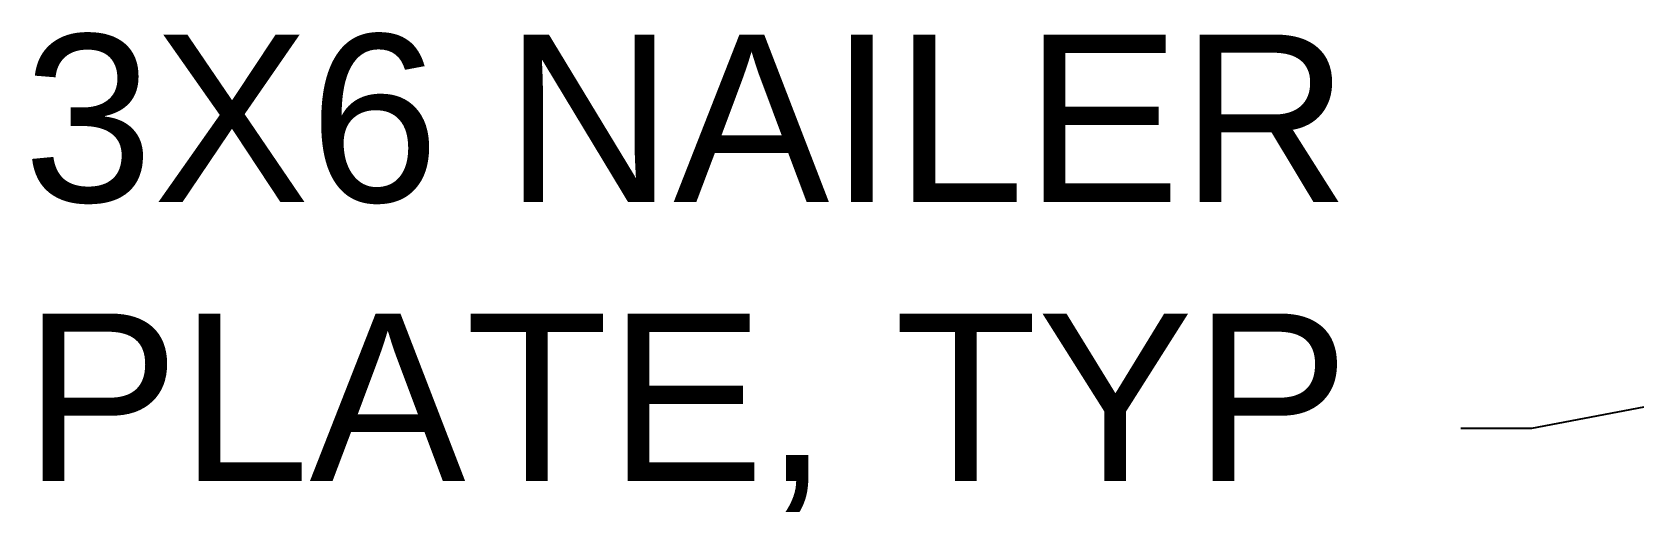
# Model space of a CAD drawing. Header units: inches. Extents: x -1316 to 22433, y -200 to 8737.
# Drawn here: x 119.61 to 141.14, y 627.63 to 634.09 of the extents above; entities that cross this region are included whole.
import ezdxf

# ---------------------------------------------------------------- set-up
doc = ezdxf.new("R2010")
doc.units = ezdxf.units.IN
doc.header["$LTSCALE"] = 10
doc.header["$MEASUREMENT"] = 0
doc.layers.get('0').update_dxf_attribs({"linetype": 'CONTINUOUS'})
doc.layers.add('S-ROOF', color=2, linetype='CONTINUOUS')
doc.layers.add('S-TXT', color=222, linetype='CONTINUOUS')
doc.styles.add('style1', font='arial.ttf')
doc.dimstyles.new('1-2', dxfattribs={"dimtxt": 2.25, "dimasz": 2.25, "dimexe": 0.18, "dimexo": 1.5, "dimgap": 1.5, "dimtad": 0, "dimdec": 4, "dimrnd": 0.0625, "dimzin": 0, "dimdsep": 46, "dimlunit": 4, "dimtxsty": 'style1', "dimcen": 0.09, "dimazin": 0, "dimtfac": 1, "dimtdec": 4, "dimtofl": 0, "dimtmove": 0, "dimatfit": 0, "dimfxl": 1, "dimtolj": 1, "dimtzin": 0, "dimarcsym": 0})

# ---------------------------------------------------------------- blocks, each defined once
blk = doc.blocks.new('EH CRLSP')
at = {"layer": 'S-TXT', "insert": (-112.936, -19.833), "char_height": 2.25, "attachment_point": 9, "style": 'style1'}
blk.add_mtext('\\A1;3X6 NAILER\\PPLATE, TYP', dxfattribs=at)
at = {"layer": 'S-TXT', "annotation_type": 0, "has_hookline": 1, "hookline_direction": 1, "text_width": 17.649}
blk.add_leader([(-99.51, -16.617), (-110.487, -18.708), (-111.436, -18.708)], dimstyle='1-2', override={"dimgap": 1.5, "dimtad": 0}, dxfattribs=at)
blk = doc.blocks.new('*U666')
blk.add_blockref('EH CRLSP', (-30.609, 110.785))

msp = doc.modelspace()

# ---------------------------------------------------------------- block references
at = {"layer": 'S-ROOF'}
msp.add_blockref('*U666', (280.85632, 536.68049), dxfattribs=at)

doc.saveas('drawing.dxf')
